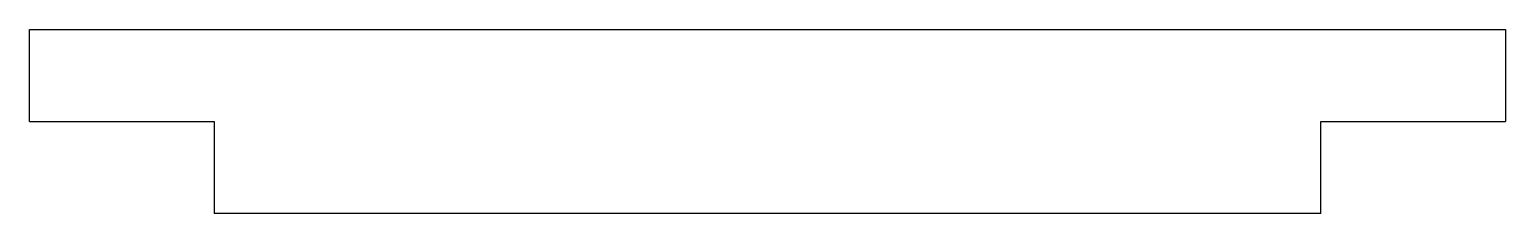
# Model space of a CAD drawing. Extents: x -25.4 to 25.4, y -3.2 to 3.2.
import ezdxf

# ---------------------------------------------------------------- set-up
doc = ezdxf.new("R2010")
doc.units = 0
doc.layers.get('0').update_dxf_attribs({"linetype": 'continuous'})

# ---------------------------------------------------------------- blocks, each defined once
blk = doc.blocks.new('POCKET')
at = {"color": 0}
for p, q in [((-25.4, 3.175), (25.4, 3.175)), ((-25.4, 0), (-25.4, 3.175)), ((25.4, 3.175), (25.4, 0)), ((-25.4, 0), (-19.05, 0)), ((-19.05, 0), (-19.05, -3.175)), ((19.05, 0), (25.4, 0)), ((19.05, -3.175), (19.05, 0)), ((19.05, -3.175), (-19.05, -3.175))]:
    blk.add_line(p, q, dxfattribs=at)

msp = doc.modelspace()

# ---------------------------------------------------------------- block references
msp.add_blockref('POCKET', (0, 0))

doc.saveas('drawing.dxf')
